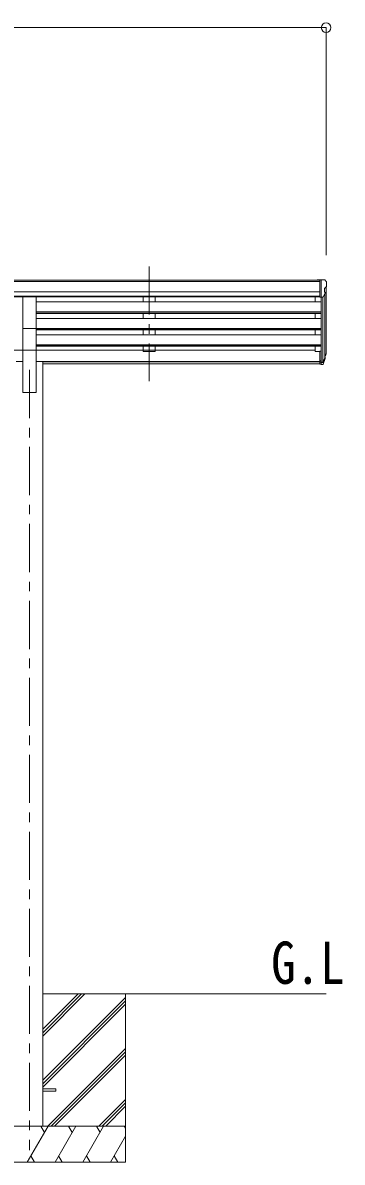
# Model space of a CAD drawing. Units: millimetres at full size, sheet at 1:40; details may follow other scales. Extents: x -11243 to 11243, y -7760 to 7760.
# Drawn here: x 6303 to 7632, y -4828 to -91 of the extents above; entities that cross this region are included whole.
import ezdxf
from ezdxf.enums import TextEntityAlignment as Align

# ---------------------------------------------------------------- set-up
doc = ezdxf.new("R2010")
doc.units = ezdxf.units.MM
doc.header["$LTSCALE"] = 40
doc.header["$PDMODE"] = 32
doc.header["$PDSIZE"] = 40
doc.linetypes.add('CHAIN1', pattern=[8, 5, -1, 1, -1])
for name, color, linetype, lineweight in [('0-0_0', 7, 'Continuous', 9), ('0-1_本体', 5, 'CHAIN1', 9), ('0-3_ELV2', 4, 'Continuous', 9), ('0-6_OTH_LINE', 6, 'Continuous', 9)]:
    doc.layers.add(name, color=color, linetype=linetype, lineweight=lineweight)
doc.layers.add('0-7_SHAPE', color=7, linetype='Continuous')
doc.styles.add('ＭＳ ゴシック', font='')
doc.styles.get('ＭＳ ゴシック').set_extended_font_data('MS Gothic')

msp = doc.modelspace()

# ---------------------------------------------------------------- linework, layer by layer
at = {"layer": '0-0_0'}
for p, q in [((6385.71, -4127.72), (7564.51, -4127.72)), ((6385.71, -4303.35), (6561.34, -4127.72)), ((6385.71, -4289.21), (6547.19, -4127.72)), ((6385.71, -4275.07), (6533.05, -4127.72)), ((6385.71, -4487.2), (6730.51, -4142.4)), ((6385.71, -4501.34), (6730.51, -4156.54)), ((6730.51, -4127.72), (6730.51, -4827.72)), ((6385.71, -4515.48), (6730.51, -4170.69)), ((6407.31, -4677.72), (6730.51, -4354.53)), ((6421.46, -4677.72), (6730.51, -4368.68)), ((6435.6, -4677.72), (6730.51, -4382.82)), ((6619.45, -4677.72), (6730.51, -4566.66)), ((6633.59, -4677.72), (6730.51, -4580.81)), ((6647.73, -4677.72), (6730.51, -4594.95)), ((6730.51, -4677.72), (5930.51, -4677.72)), ((6321.66, -4827.72), (6408.26, -4677.72)), ((6393.26, -4703.7), (6378.26, -4677.72)), ((6437.13, -4827.72), (6523.73, -4677.72)), ((6508.73, -4703.7), (6493.73, -4677.72)), ((6552.6, -4827.72), (6639.2, -4677.72)), ((6609.2, -4677.72), (6624.2, -4703.7)), ((6724.67, -4677.72), (6730.51, -4687.82)), ((6668.07, -4827.72), (6730.51, -4719.59)), ((5930.51, -4827.72), (6730.51, -4827.72)), ((6336.66, -4801.74), (6351.66, -4827.72)), ((6452.13, -4801.74), (6467.13, -4827.72)), ((6567.6, -4801.74), (6582.6, -4827.72)), ((6683.07, -4801.74), (6698.07, -4827.72))]:
    msp.add_line(p, q, dxfattribs=at)
at = {"layer": '0-1_本体'}
for p, q in [((6828.5, -1103.32), (6828.5, -1580.84)), ((6828.51, -1103.32), (6828.51, -1580.84)), ((6330.51, -1534.16), (6330.51, -4777.72))]:
    msp.add_line(p, q, dxfattribs=at)
at = {"layer": '0-3_ELV2'}
for p, q in [((7538.01, -1160.67), (1823.01, -1160.67)), ((7538.01, -1165.89), (1823.01, -1165.89)), ((7538, -1159.07), (7528, -1159.15)), ((7528, -1160.67), (7528, -1159.15)), ((7538, -1231.05), (7538, -1159.07)), ((7556.5, -1159.07), (7538, -1159.07)), ((7544.5, -1232.05), (7544.5, -1159.07)), ((7556.5, -1159.07), (7558.84, -1159.21)), ((7559.6, -1159.63), (7563.66, -1165.44)), ((7566.5, -1168.44), (7566.5, -1169.07)), ((7538.01, -1209.42), (1823.01, -1209.42)), ((7538.01, -1227.27), (1823.01, -1227.27)), ((6303.01, -1230.52), (3058.01, -1230.52)), ((6303.01, -1361.49), (6303.01, -1229.7)), ((6303.01, -1229.7), (6358.01, -1229.7)), ((6358.01, -1361.49), (6358.01, -1229.7)), ((7538.01, -1230.62), (6358.01, -1230.62)), ((6803.5, -1230.52), (6803.5, -1250.97)), ((6853.5, -1230.52), (6853.5, -1250.97)), ((7519.51, -1230.52), (7519.51, -1250.97)), ((7538, -1231.05), (7544.5, -1231.05)), ((7550.5, -1231.57), (7550.51, -1501.22)), ((7552.13, -1230.24), (7561.13, -1214.64)), ((7558.5, -1193.58), (7558.5, -1209.85)), ((7563.97, -1190.25), (7558.65, -1193.32)), ((7559.53, -1217.41), (7559.53, -1482.79)), ((7564.5, -1189.64), (7564.5, -1456.08)), ((6358, -1250.97), (7544.51, -1250.97)), ((7544.5, -1232.05), (7549.71, -1231.73)), ((7544.5, -1232.05), (7544.51, -1456.45)), ((6358, -1292.85), (7544.51, -1292.85)), ((6358, -1294.34), (7544.51, -1294.34)), ((6358, -1298.66), (7544.51, -1298.66)), ((6358, -1319.46), (7544.51, -1319.46)), ((6803.5, -1298.66), (6803.5, -1319.46)), ((6853.5, -1298.66), (6853.5, -1319.46)), ((7519.51, -1298.66), (7519.51, -1319.46)), ((6303.01, -1361.49), (6303.01, -1627.72)), ((6303.01, -1361.49), (6358.01, -1361.49)), ((6358, -1361.34), (7544.51, -1361.34)), ((6358, -1362.84), (7544.51, -1362.84)), ((6358, -1367.15), (7544.51, -1367.15)), ((6358.01, -1361.49), (6358.01, -1627.72)), ((6803.5, -1367.15), (6803.5, -1387.95)), ((6853.5, -1367.15), (6853.5, -1387.95)), ((7519.51, -1387.95), (7519.51, -1367.15)), ((6358, -1387.95), (7544.51, -1387.95)), ((6358, -1452.14), (6087.5, -1452.14)), ((6303.01, -1452.14), (6137.5, -1452.14)), ((6358, -1429.83), (7544.51, -1429.83)), ((6358, -1431.33), (7544.51, -1431.33)), ((6358, -1435.65), (7544.51, -1435.65)), ((7519.51, -1452.14), (6358, -1452.14)), ((6803.5, -1435.65), (6803.5, -1457.08)), ((6853.5, -1457.08), (6803.5, -1457.08)), ((6853.5, -1435.65), (6853.5, -1457.08)), ((7519.51, -1435.65), (7519.51, -1457.08)), ((7519.51, -1457.08), (7538.01, -1457.08)), ((7538.01, -1456.45), (7538.01, -1510.48)), ((7538.01, -1456.45), (7544.51, -1456.45)), ((7544.51, -1456.45), (7544.51, -1511.22)), ((6275.31, -1498.72), (6303.01, -1498.72)), ((6385.71, -1498.72), (6358.01, -1498.72)), ((6385.7, -1499.15), (7538.01, -1499.15)), ((6385.7, -1500.55), (7538.01, -1500.55)), ((7538.01, -1508.24), (6385.7, -1508.24)), ((6385.71, -1498.72), (6385.71, -4677.72)), ((7538.01, -1496.58), (7544.51, -1496.58)), ((7538.01, -1501.46), (7544.51, -1501.46)), ((7538.01, -1510.48), (7544.51, -1510.48)), ((7544.51, -1501.48), (7549.64, -1501.48)), ((7544.51, -1503.28), (7549.35, -1503.28)), ((7544.51, -1511.22), (7549.35, -1511.22)), ((7550.94, -1500.8), (7558.69, -1485.39)), ((7560.14, -1485.75), (7551.95, -1501.93)), ((7560.76, -1486.32), (7551.95, -1509.86)), ((7562.81, -1469.26), (7559.53, -1476.32)), ((7563.41, -1470.64), (7559.53, -1478.58)), ((7561.1, -1481.91), (7560.76, -1486.32)), ((6303.01, -1627.72), (6358.01, -1627.72)), ((6385.71, -4523.22), (6440.51, -4523.22)), ((6385.71, -4532.22), (6440.51, -4532.22)), ((6440.51, -4523.22), (6440.51, -4532.22))]:
    msp.add_line(p, q, dxfattribs=at)
for centre, radius, start, end in [((7558.78, -1160.21), 1, 35, 86.5), ((7563.5, -1168.44), 3, 0, 87), ((7364.5, -1169.07), 202, 355.05096, 0), ((7549.53, -1228.74), 3, 273.5, 330), ((7558.8, -1193.58), 0.3, 120, 180), ((7558.8, -1209.85), 0.3, 180, 265.2833), ((7558.53, -1213.14), 3, 330, 85.2833), ((7559.6, -1185.88), 6.18, 315.00103, 354.2965), ((7533.92, -1459.76), 30.41, 341.80266, 352.8448), ((7535.32, -1461.52), 29.53, 342.01856, 353.49194)]:
    msp.add_arc(centre, radius, start, end, dxfattribs=at)
for centre, major_axis, ratio, start_param, end_param in [((7476.64, -1455.28), (-87.93, 4.42), 0.541684, 3.060334, 3.2172517), ((7475.85, -1461.95), (89.06, 1.43), 0.57596, 6.1985533, 6.3701348), ((7549.35, -1500.57), (3, 0), 0.90356, 4.712389, 5.7595865), ((7549.35, -1508.51), (-3, 0), 0.90356, 1.5707963, 2.6179939), ((7549.64, -1500.12), (1.5, 0), 0.90356, 4.712389, 5.7595865), ((7474.59, -1461.85), (88.05, 0), 0.90356, 5.9828017, 6.0168888), ((7559.79, -1481.91), (-1.3, 0), 0.90356, 2.9359903, 4.9130961), ((7473.87, -1465.72), (89.07, 0), 0.90356, 6.0316505, 6.077583)]:
    msp.add_ellipse(centre, major_axis=major_axis, ratio=ratio, start_param=start_param, end_param=end_param, dxfattribs=at)
at = {"layer": '0-6_OTH_LINE'}
for p, q in [((1796.51, -110.67), (7564.51, -110.67)), ((7564.51, -110.67), (7564.51, -1056.08))]:
    msp.add_line(p, q, dxfattribs=at)
msp.add_point((7564.51, -110.67), dxfattribs=at)

# ---------------------------------------------------------------- texts
at = {"layer": '0-7_SHAPE', "style": 'ＭＳ ゴシック', "width": 0.85}
msp.add_text('G.L', height=176, dxfattribs=at).set_placement((7335.98, -4139.02), align=Align.BOTTOM_LEFT)

doc.saveas('drawing.dxf')
